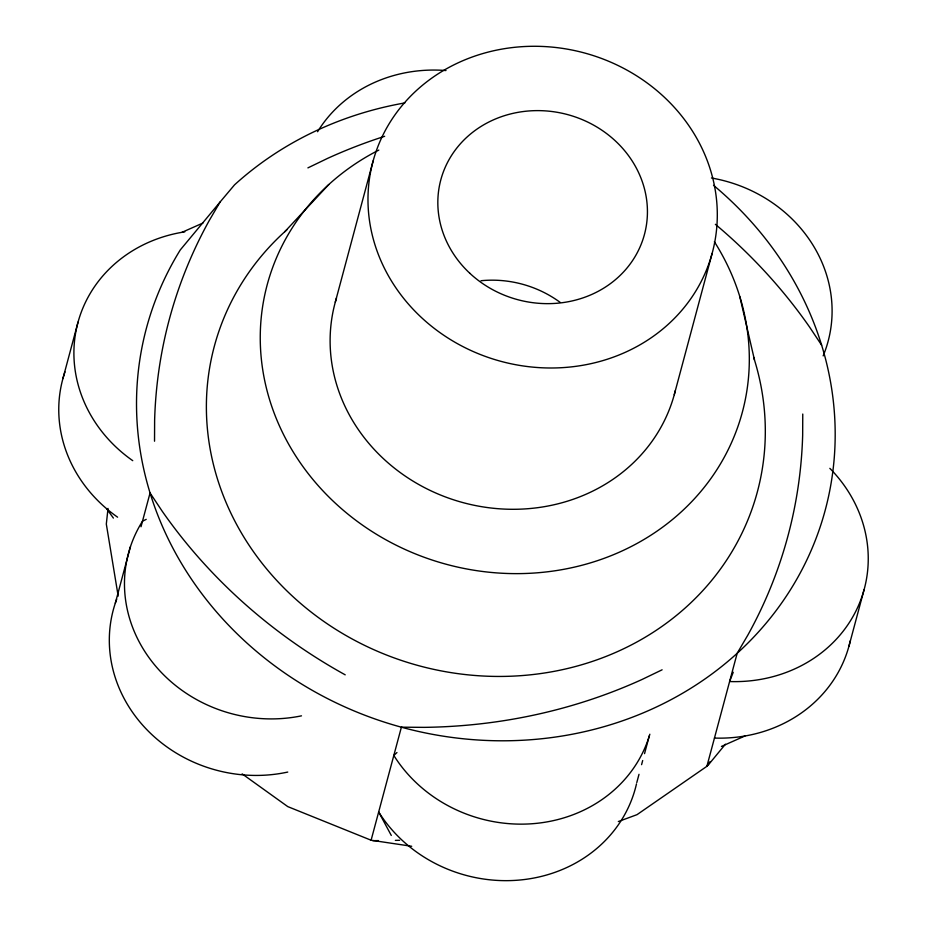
<?xml version="1.0" encoding="UTF-8"?>
<svg xmlns="http://www.w3.org/2000/svg" width="927" height="927" viewBox="0 0 927 927"><rect width="100%" height="100%" fill="white"/><g stroke="black" fill="none" stroke-linecap="round" stroke-linejoin="round"><path stroke-width="1.39" d="M154.531 441.217L154.624 420.186A527.069 479.224 15 0 1 209.467 220.128L220.116 201.97L234.531 184.855A351.379 319.491 15 0 1 404.867 102.92M802.759 414.045L802.666 435.076A527.069 479.224 15 0 1 747.811 635.146L737.174 653.292L706.884 766.316L637.011 814.659L618.321 821.554M108.03 508.425L106.315 524.045L118.181 596.107M62.92 378.598L78.053 322.086M115.319 603.176L130.452 546.663M141.008 526.745L150.058 492.979L162.26 511.298A527.069 479.224 15 0 0 345.203 674.833M335.296 302.144L373.152 160.858M411.704 846.281L371.101 840.221L401.391 727.185L424.23 727.359A527.069 479.224 15 0 0 642.26 679.375L662.11 669.804M674.265 394.705L712.121 253.419A175.69 159.745 15 0 0 494.473 50.579A175.69 159.745 15 0 0 421.322 317.416A175.69 159.745 15 0 0 712.121 253.419M636.779 782.585L639.004 774.312M641.588 764.659L642.689 760.522M644.543 753.639L649.34 735.714M848.947 646.212L864.08 589.688M733.245 672.26L729.607 681.542A140.974 128.181 15 0 0 857.139 608.518A140.974 128.181 15 0 0 829.839 468.344M706.884 766.316L710.117 761.565M708.089 765.227L725.401 744.219M220.116 201.97L180.29 249.919A351.379 319.491 15 0 0 296.165 680.615A351.379 319.491 15 0 0 765.644 623.755A351.379 319.491 15 0 0 713.535 185.33M284.798 231.692L328.853 184.473M396.965 752.539L393.813 755.447A140.974 128.181 15 0 0 533.558 823.628A140.974 128.181 15 0 0 649.85 734.219M146.199 519.363L142.491 521.229A140.974 128.181 15 0 0 154.079 664.253A140.974 128.181 15 0 0 301.484 715.841M307.903 167.88L327.752 158.308A527.069 479.224 15 0 1 384.67 136.304M182.086 232.283L202.955 223.025M721.438 746.432L744.914 736.003M372.781 840.673L378.425 840.604M371.101 840.221L287.764 806.606L242.132 773.871M106.651 508.749L113.395 518.077M821.635 345.168L809.433 326.849A527.069 479.224 15 0 0 715.377 224.311M391.287 835.447L378.668 811.959A140.974 128.181 15 0 0 522.202 879.781A140.974 128.181 15 0 0 636.478 783.941M739.827 296.698L754.485 359.954M753.628 357.243A281.101 255.585 15 0 1 609.294 655.122A281.101 255.585 15 0 1 259.189 559.526A281.101 255.585 15 0 1 286.895 229.803M714.369 241.727A245.968 223.639 15 0 1 630.754 546.756A245.968 223.639 15 0 1 295.192 455.122A245.968 223.639 15 0 1 378.807 150.104M711.449 177.996A140.974 128.181 15 0 1 823.153 355.887M480.986 280.73A105.411 95.84 15 0 1 560.117 302.341M317.579 131.727A140.974 128.181 15 0 1 445.991 70.545M117.602 517.185A140.974 128.181 15 0 1 64.971 371.901M132.746 460.673A140.974 128.181 15 0 1 76.814 327.046A140.974 128.181 15 0 1 184.797 231.854M287.752 772.064A140.974 128.181 15 0 1 147.938 730.777A140.974 128.181 15 0 1 116.709 599.213M850.291 640.777A140.974 128.181 15 0 1 714.462 738.066M399.641 840.291A527.069 479.224 15 0 1 395.365 840.372M675.343 390.557A175.69 159.745 15 0 1 462.55 502.492A175.69 159.745 15 0 1 336.489 298.03M469.85 273.303A105.411 95.84 15 0 0 644.323 234.902A105.411 95.84 15 0 0 513.732 113.198A105.411 95.84 15 0 0 469.85 273.303"/></g></svg>
